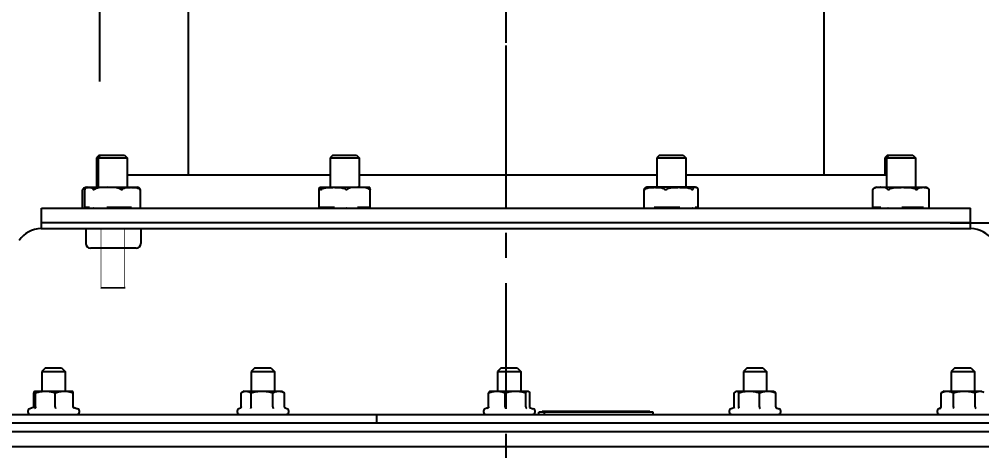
# Model space of a CAD drawing. Header units: millimetres. Extents: x 233 to 4124, y -943 to 2529.
# Drawn here: x 537.5 to 869, y 1252 to 1400.6 of the extents above; entities that cross this region are included whole.
import ezdxf

# ---------------------------------------------------------------- set-up
doc = ezdxf.new("R2010")
doc.units = ezdxf.units.MM
doc.header["$LTSCALE"] = 115.5
doc.header["$PDMODE"] = 3
doc.header["$PDSIZE"] = 8
doc.linetypes.add('CENTER', pattern=[0.6, 0.375, -0.075, 0.075, -0.075])
doc.linetypes.add('DASHED', pattern=[0.2, 0.1, -0.1])
doc.layers.get('0').update_dxf_attribs({"linetype": 'CONTINUOUS'})
doc.layers.get('Defpoints').update_dxf_attribs({"linetype": 'CONTINUOUS'})
doc.styles.get("Standard").update_dxf_attribs({"font": 'calibri.ttf'})
doc.dimstyles.get("Standard").update_dxf_attribs({"dimtxt": 17.5, "dimasz": 17.5, "dimexe": 1.5, "dimexo": 1, "dimtad": 1, "dimdsep": 46, "dimtxsty": 'Standard', "dimblk": '_FILLED', "dimblk1": '_FILLED', "dimblk2": '_FILLED', "dimcen": 0.09, "dimazin": 2, "dimtol": 1, "dimtp": 0.01, "dimtm": 0.01, "dimtfac": 1, "dimtofl": 0, "dimtmove": 0, "dimatfit": 3, "dimldrblk": '_FILLED', "dimfxl": 1, "dimtolj": 1, "dimarcsym": 0})

# ---------------------------------------------------------------- blocks, each defined once
blk = doc.blocks.new('_FILLED')
at = {"color": 0, "linetype": 'ByBlock'}
blk.add_solid([(0, 0), (-1, 0.214), (-1, -0.214)], dxfattribs=at)
blk = doc.blocks.new('*D203')
at = {"color": 0, "lineweight": -2}
for p, q in [((855.49, 1430.52), (946.3, 1430.52)), ((944.8, 1413.02), (944.8, 1390.11)), ((944.8, 1348.02), (944.8, 1370.93)), ((858.17, 1330.52), (946.3, 1330.52))]:
    blk.add_line(p, q, dxfattribs=at)
at = {"layer": 'Defpoints', "color": 0}
for p in [(854.49, 1430.52), (857.17, 1330.52), (944.8, 1330.52)]:
    blk.add_point(p, dxfattribs=at)
at = {"color": 0, "linetype": 'ByBlock', "lineweight": -2, "xscale": 17.5, "yscale": 17.5, "zscale": 17.5}
for p, rotation in [((944.8, 1430.52), 90), ((944.8, 1330.52), 270)]:
    blk.add_blockref('_FILLED', p, dxfattribs=dict(at, rotation=rotation))
at = {"color": 0, "insert": (944.8, 1380.52), "char_height": 17.5, "attachment_point": 5}
blk.add_mtext('\\A1;\\A1;100', dxfattribs=at)
blk = doc.blocks.new('*D204')
at = {"color": 0, "lineweight": -2}
for p, q in [((858.17, 1330.52), (946.44, 1330.52)), ((944.94, 1313.02), (944.94, 1303.96)), ((944.94, 1276.02), (944.94, 1285.08)), ((935.24, 1258.52), (946.44, 1258.52))]:
    blk.add_line(p, q, dxfattribs=at)
at = {"layer": 'Defpoints', "color": 0}
for p in [(857.17, 1330.52), (944.94, 1330.52), (934.24, 1258.52)]:
    blk.add_point(p, dxfattribs=at)
at = {"color": 0, "linetype": 'ByBlock', "lineweight": -2, "xscale": 17.5, "yscale": 17.5, "zscale": 17.5}
for p, rotation in [((944.94, 1330.52), 90), ((944.94, 1258.52), 270)]:
    blk.add_blockref('_FILLED', p, dxfattribs=dict(at, rotation=rotation))
at = {"color": 0, "insert": (944.94, 1294.52), "char_height": 17.5, "attachment_point": 5}
blk.add_mtext('\\A1;\\A1;71', dxfattribs=at)

msp = doc.modelspace()

# ---------------------------------------------------------------- linework, layer by layer
at = {"linetype": 'DASHED'}
msp.add_line((705.12552, 1450.16492), (705.12552, 1391.51998), dxfattribs=at)
msp.add_line((565.12552, 1425.51963), (565.12552, 1379.15212))
at = {"linetype": 'Continuous'}
for p, q in [((595.62552, 1425.51963), (595.62552, 1347.05599)), ((814.62552, 1421.51963), (814.62552, 1347.05599)), ((705.12552, 1391.51998), (705.12552, 1379.06249)), ((564.95217, 1353.81963), (564.03217, 1352.89963)), ((564.03217, 1352.89963), (574.60177, 1352.89963)), ((564.03217, 1352.89963), (564.03217, 1342.71963)), ((565.52177, 1353.81963), (564.60177, 1352.89963)), ((564.60177, 1352.89963), (564.60177, 1342.71963)), ((564.95217, 1353.81963), (573.68177, 1353.81963)), ((573.68177, 1353.81963), (574.60177, 1352.89963)), ((574.60177, 1352.89963), (574.60177, 1342.71963)), ((645.47935, 1353.81963), (644.55935, 1352.89963)), ((644.55935, 1352.89963), (654.55935, 1352.89963)), ((644.55935, 1352.89963), (644.55935, 1342.71963)), ((645.47935, 1353.81963), (653.63935, 1353.81963)), ((653.63935, 1353.81963), (654.55935, 1352.89963)), ((654.55935, 1352.89963), (654.55935, 1342.71963)), ((757.98684, 1353.81963), (757.06684, 1352.89963)), ((757.06684, 1352.89963), (767.06684, 1352.89963)), ((757.06684, 1352.89963), (757.06684, 1342.71963)), ((757.98684, 1353.81963), (766.14684, 1353.81963)), ((766.14684, 1353.81963), (767.06684, 1352.89963)), ((767.06684, 1352.89963), (767.06684, 1342.71963)), ((836.56927, 1353.81963), (835.64927, 1352.89963)), ((835.64927, 1352.89963), (846.21887, 1352.89963)), ((835.64927, 1352.89963), (835.64927, 1347.05599)), ((837.13887, 1353.81963), (836.21887, 1352.89963)), ((836.21887, 1352.89963), (836.21887, 1342.71963)), ((836.56927, 1353.81963), (845.29887, 1353.81963)), ((845.29887, 1353.81963), (846.21887, 1352.89963)), ((846.21887, 1352.89963), (846.21887, 1342.71963)), ((574.60177, 1347.05599), (644.55935, 1347.05599)), ((654.55935, 1347.05599), (757.06684, 1347.05599)), ((767.06684, 1347.05599), (836.21887, 1347.05599)), ((559.28076, 1335.59995), (559.28076, 1341.83931)), ((560.02504, 1335.71963), (560.02504, 1341.85127)), ((560.61721, 1342.71963), (578.01673, 1342.71963)), ((561.16027, 1342.70998), (561.20861, 1342.7115)), ((561.16027, 1342.70998), (561.18709, 1342.71125)), ((561.18709, 1342.71125), (561.20861, 1342.71214)), ((561.34332, 1342.71573), (561.35732, 1342.71595)), ((561.34332, 1342.71573), (561.35732, 1342.71584)), ((579.17851, 1335.60113), (579.17851, 1341.83812)), ((640.79003, 1341.91959), (640.78949, 1341.90308)), ((640.78949, 1335.53599), (640.78949, 1341.90326)), ((641.1444, 1342.71963), (641.04394, 1342.71621)), ((641.1444, 1342.71963), (657.97431, 1342.71963)), ((657.97431, 1342.71963), (658.07476, 1342.71621)), ((658.32868, 1341.91959), (658.32922, 1341.90308)), ((658.32922, 1335.71963), (658.32922, 1341.90326)), ((752.78486, 1335.5684), (752.78486, 1341.87086)), ((753.65189, 1342.71963), (753.39109, 1342.69647)), ((770.48175, 1342.71963), (753.65193, 1342.71963)), ((770.48171, 1342.71657), (770.45282, 1342.71696)), ((770.48171, 1342.71622), (770.45282, 1342.71696)), ((770.48179, 1342.71963), (770.74259, 1342.69647)), ((771.34882, 1335.71963), (771.34882, 1341.87086)), ((831.46747, 1335.71963), (831.46747, 1341.83931)), ((832.80392, 1342.71963), (849.63383, 1342.71963)), ((849.57445, 1342.69837), (849.58456, 1342.6976)), ((849.57445, 1342.69837), (849.58455, 1342.69732)), ((850.97028, 1335.59995), (850.97028, 1341.83931)), ((545.12552, 1335.51963), (865.12552, 1335.51963)), ((545.12552, 1328.51963), (545.12552, 1335.51963)), ((561.6264, 1335.71963), (560.02504, 1335.71963)), ((561.6264, 1335.71963), (561.6264, 1335.51963)), ((576.14686, 1335.71963), (567.6276, 1335.71963)), ((567.6276, 1335.51963), (567.6276, 1335.71963)), ((575.85177, 1335.71963), (575.85177, 1335.51963)), ((576.14686, 1335.71963), (576.14686, 1335.51963)), ((646.00802, 1335.71963), (641.05804, 1335.71963)), ((641.05804, 1335.51963), (641.05804, 1335.71963)), ((643.30935, 1335.71963), (643.30935, 1335.51963)), ((646.00802, 1335.71963), (646.00802, 1335.51963)), ((658.32922, 1335.71963), (654.01274, 1335.71963)), ((654.01274, 1335.51963), (654.01274, 1335.71963)), ((655.80935, 1335.71963), (655.80935, 1335.51963)), ((658.02728, 1335.71963), (658.02728, 1335.51963)), ((765.01987, 1335.71963), (756.22104, 1335.71963)), ((756.22104, 1335.51963), (756.22104, 1335.71963)), ((765.01987, 1335.71963), (765.01987, 1335.51963)), ((771.34882, 1335.71963), (770.33906, 1335.71963)), ((770.33906, 1335.51963), (770.33906, 1335.71963)), ((834.27955, 1335.71963), (831.46747, 1335.71963)), ((833.73947, 1335.51963), (833.73947, 1335.71963)), ((834.27955, 1335.71963), (834.27955, 1335.51963)), ((848.94643, 1335.71963), (841.45298, 1335.71963)), ((841.45298, 1335.51963), (841.45298, 1335.71963)), ((847.46887, 1335.71963), (847.46887, 1335.51963)), ((848.46417, 1335.51963), (848.46417, 1335.71963)), ((848.94643, 1335.71963), (848.94643, 1335.51963)), ((865.12552, 1328.51963), (865.12552, 1335.51963)), ((865.12552, 1330.51963), (545.12552, 1330.51963)), ((544.98231, 1328.51963), (865.26873, 1328.51963)), ((560.3825, 1328.51963), (560.39698, 1323.43029)), ((579.37568, 1328.51993), (579.37568, 1323.40757)), ((577.77512, 1321.80701), (561.99239, 1321.80701)), ((574.00102, 1308.0888), (565.60683, 1308.01087)), ((546.54633, 1280.51963), (545.29633, 1279.26963)), ((546.54633, 1280.51963), (552.04633, 1280.51963)), ((552.04633, 1280.51963), (553.29633, 1279.26963)), ((618.64827, 1280.51963), (617.39827, 1279.26963)), ((618.64827, 1280.51963), (624.14827, 1280.51963)), ((624.14827, 1280.51963), (625.39827, 1279.26963)), ((703.49692, 1280.51963), (702.24692, 1279.26963)), ((703.49692, 1280.51963), (708.99692, 1280.51963)), ((708.99692, 1280.51963), (710.24692, 1279.26963)), ((788.17486, 1280.51963), (786.92486, 1279.26963)), ((788.17486, 1280.51963), (793.67486, 1280.51963)), ((793.67486, 1280.51963), (794.92486, 1279.26963)), ((859.79062, 1280.51963), (858.54062, 1279.26963)), ((859.79062, 1280.51963), (865.29062, 1280.51963)), ((865.29062, 1280.51963), (866.54062, 1279.26963)), ((545.29633, 1279.26963), (553.29633, 1279.26963)), ((545.29633, 1279.26963), (545.29633, 1272.51963)), ((553.29633, 1279.26963), (553.29633, 1272.51963)), ((617.39827, 1279.26963), (625.39827, 1279.26963)), ((617.39827, 1279.26963), (617.39827, 1272.51963)), ((625.39827, 1279.26963), (625.39827, 1272.51963)), ((702.24692, 1279.26963), (710.24692, 1279.26963)), ((702.24692, 1279.26963), (702.24692, 1272.51963)), ((710.24692, 1279.26963), (710.24692, 1272.51963)), ((786.92486, 1279.26963), (794.92486, 1279.26963)), ((786.92486, 1279.26963), (786.92486, 1272.51963)), ((794.92486, 1279.26963), (794.92486, 1272.51963)), ((858.54062, 1279.26963), (866.54062, 1279.26963)), ((858.54062, 1279.26963), (858.54062, 1272.51963)), ((866.54062, 1279.26963), (866.54062, 1272.51963)), ((542.52659, 1267.12669), (542.52659, 1271.93907)), ((542.77696, 1272.50829), (542.81563, 1272.51963)), ((542.81563, 1272.51963), (555.79633, 1272.51963)), ((543.10467, 1267.12669), (543.10467, 1271.93907)), ((549.87441, 1267.12669), (549.87441, 1271.93907)), ((555.79633, 1272.51963), (555.81569, 1272.50845)), ((556.06606, 1267.12669), (556.06606, 1271.93907)), ((613.90358, 1271.93907), (614.10848, 1272.06384)), ((613.90358, 1267.12669), (613.90358, 1271.93907)), ((614.89827, 1272.51963), (614.1085, 1272.06366)), ((614.89827, 1272.51963), (627.89827, 1272.51963)), ((617.30137, 1267.12669), (617.30137, 1271.93907)), ((624.79606, 1267.12669), (624.79606, 1271.93907)), ((627.89827, 1272.51963), (628.68804, 1272.06366)), ((628.89296, 1271.93907), (628.68806, 1272.06384)), ((628.89296, 1267.12669), (628.89296, 1271.93907)), ((699.16827, 1267.12669), (699.16827, 1271.93907)), ((699.74693, 1272.51963), (699.63445, 1272.45469)), ((699.74693, 1272.51963), (712.74693, 1272.51963)), ((704.8685, 1267.12669), (704.8685, 1271.93907)), ((711.94715, 1267.12669), (711.94715, 1271.93907)), ((712.74693, 1272.51963), (712.8594, 1272.45469)), ((713.32558, 1267.12669), (713.32558, 1271.93907)), ((783.79001, 1267.12669), (783.79001, 1271.93907)), ((784.42486, 1272.51963), (784.28168, 1272.43696)), ((784.42486, 1272.51963), (797.42486, 1272.51963)), ((785.3399, 1267.12669), (785.3399, 1271.93907)), ((792.47476, 1267.12669), (792.47476, 1271.93907)), ((797.42486, 1272.51963), (797.56804, 1272.43696)), ((798.05971, 1267.12669), (798.05971, 1271.93907)), ((855.33412, 1272.11172), (855.05736, 1271.93907)), ((855.05736, 1267.12669), (855.05736, 1271.93907)), ((856.04062, 1272.51963), (855.33412, 1272.11173)), ((856.04062, 1272.51963), (869.04062, 1272.51963)), ((859.29963, 1267.12669), (859.29963, 1271.93907)), ((866.78288, 1267.12669), (866.78288, 1271.93907)), ((542.44637, 1266.99225), (541.04995, 1266.484)), ((542.44753, 1266.99237), (542.44643, 1266.99197)), ((556.07765, 1267.02991), (556.14512, 1266.99237)), ((556.14512, 1266.99237), (556.14622, 1266.99197)), ((556.14628, 1266.99225), (557.5427, 1266.484)), ((613.71918, 1266.69047), (613.1519, 1266.484)), ((699.10622, 1266.88643), (698.00055, 1266.484)), ((713.19715, 1266.95474), (713.19435, 1266.95577)), ((713.19747, 1266.95564), (714.4933, 1266.484)), ((783.94126, 1266.94361), (782.67849, 1266.484)), ((783.94441, 1266.94364), (783.94149, 1266.94258)), ((798.14131, 1266.85886), (799.17123, 1266.484)), ((854.7282, 1266.64194), (854.29425, 1266.484)), ((471.12552, 1264.51963), (939.12552, 1264.51963)), ((629.2542, 1266.62611), (629.64464, 1266.484)), ((629.29871, 1266.60574), (629.27816, 1266.61359)), ((660.63689, 1261.51963), (660.63689, 1264.51963)), ((755.88119, 1265.31963), (716.42505, 1265.31963)), ((716.42505, 1264.51963), (716.42505, 1265.31963)), ((754.73034, 1265.51963), (717.5759, 1265.51963)), ((717.5759, 1265.51963), (717.5759, 1265.31963)), ((718.39864, 1264.51963), (718.39864, 1265.31963)), ((719.22056, 1265.51963), (719.22056, 1265.31963)), ((754.73034, 1265.51963), (754.73034, 1265.31963)), ((755.88119, 1264.51963), (755.88119, 1265.31963)), ((854.65226, 1266.60575), (854.68265, 1266.61767)), ((939.12552, 1261.51963), (471.12552, 1261.51963)), ((939.12552, 1258.51963), (471.12552, 1258.51963)), ((471.11781, 1253.51963), (939.13323, 1253.51963))]:
    msp.add_line(p, q, dxfattribs=at)
at = {"linetype": 'CENTER'}
msp.add_line((705.12552, 1379.06249), (705.12552, 753.82713), dxfattribs=at)
at = {"linetype": 'Continuous', "const_width": 0.25}
for points in [[(565.60683, 1308.01087), (565.58773, 1328.50701)], [(573.77128, 1328.50701), (573.77128, 1308.11997)]]:
    msp.add_lwpolyline(points, dxfattribs=at)
at = {"linetype": 'Continuous'}
msp.add_lwpolyline([(542.44753, 1266.99237), (542.5414, 1267.0446), (542.55963, 1267.06178)], dxfattribs=at)
for centre, radius, start, end in [((560.61721, 1341.23963), 1.48, 90, 137.2773952), ((561.12805, 1339.12801), 3.56829, 97.9281121, 98.7574745), ((561.18682, 1341.23963), 1.48, 90, 111.6280042), ((561.43663, 1336.68102), 6.03542, 90.8858079, 92.1651991), ((578.01673, 1341.23963), 1.48, 68.3719958, 90), ((832.80392, 1341.23963), 1.48, 90, 137.2773948), ((849.26972, 1338.58991), 4.11974, 84.9683316, 85.6170719), ((849.63383, 1341.23963), 1.48, 56.9263773, 90), ((849.78331, 1341.34994), 1.29794, 59.8136009, 60.5211396), ((544.98231, 1319.51963), 9, 90, 146.7064367), ((865.26873, 1319.51963), 9, 33.2935633, 90), ((561.99239, 1323.40757), 1.60057, 180, 270), ((577.77512, 1323.40757), 1.60056, 270, 0), ((698.56017, 1267.19039), 0.62641, 291.0385084, 314.0137564), ((541.39633, 1265.53235), 1.01272, 110, 270), ((557.19633, 1265.53235), 1.01272, 270, 70), ((613.49827, 1265.53235), 1.01272, 110, 270), ((629.53483, 1267.2536), 0.68955, 245.9056439, 248.1492257), ((629.29827, 1265.53235), 1.01272, 270, 70), ((698.34693, 1265.53235), 1.01272, 110, 270), ((714.14693, 1265.53235), 1.01272, 270, 70), ((783.02486, 1265.53235), 1.01272, 110, 270), ((798.82486, 1265.53235), 1.01272, 270, 70), ((854.64062, 1265.53235), 1.01272, 110, 270), ((854.41683, 1267.25096), 0.68682, 292.7724884, 297.0800185)]:
    msp.add_arc(centre, radius, start, end, dxfattribs=at)
for points, knots in [([(559.28076, 1341.83932), (559.28079, 1341.84299), (559.28445, 1341.85296), (559.29388, 1341.87993), (559.30448, 1341.90292), (559.3124, 1341.91959)], [0, 0, 0, 0, 0.12737304, 0.359497268, 1, 1, 1, 1]), ([(559.33044, 1341.91959), (559.32414, 1341.90883), (559.31269, 1341.88864), (559.29916, 1341.86577), (559.2905, 1341.84954), (559.28546, 1341.84416), (559.28315, 1341.83725), (559.28076, 1341.83884), (559.28076, 1341.83932)], [0, 0, 0, 0, 0.388955116, 0.718114846, 0.845415763, 0.93675416, 0.985106767, 1, 1, 1, 1]), ([(559.52993, 1342.24373), (559.50974, 1342.22187), (559.42478, 1342.12288), (559.35559, 1342.01048), (559.3124, 1341.91959)], [0, 0, 0, 0, 0.228281267, 1, 1, 1, 1]), ([(559.96732, 1342.47982), (559.84683, 1342.42458), (559.59913, 1342.27464), (559.40808, 1342.0521), (559.33044, 1341.91959)], [0, 0, 0, 0, 0.463256417, 1, 1, 1, 1]), ([(560.58477, 1342.65469), (560.53268, 1342.64666), (560.32185, 1342.60923), (560.11417, 1342.54715), (559.96732, 1342.47982)], [0, 0, 0, 0, 0.246006709, 1, 1, 1, 1]), ([(560.04046, 1341.91959), (560.03825, 1341.91303), (560.03141, 1341.89076), (560.02499, 1341.86772), (560.02503, 1341.85125)], [0, 0, 0, 0, 0.29593356, 1, 1, 1, 1]), ([(560.04046, 1341.91959), (560.08193, 1342.04289), (560.17821, 1342.25051), (560.3317, 1342.42042), (560.40612, 1342.47985)], [0, 0, 0, 0, 0.577326363, 1, 1, 1, 1]), ([(560.40612, 1342.47985), (560.42495, 1342.49489), (560.49809, 1342.54862), (560.57941, 1342.59088), (560.64132, 1342.61544)], [0, 0, 0, 0, 0.265602791, 1, 1, 1, 1]), ([(560.64132, 1342.61544), (560.68345, 1342.63214), (560.85198, 1342.68595), (561.02939, 1342.70337), (561.16027, 1342.70998)], [0, 0, 0, 0, 0.256968062, 1, 1, 1, 1]), ([(561.35732, 1342.71595), (561.4672, 1342.71761), (561.68709, 1342.71774), (562.01827, 1342.70975), (562.35991, 1342.66169), (562.5758, 1342.55584), (562.67096, 1342.47984)], [0, 0, 0, 0, 0.24259652, 0.485358067, 0.731158577, 1, 1, 1, 1]), ([(562.67096, 1342.47984), (562.74538, 1342.42042), (562.89893, 1342.25054), (562.99519, 1342.0429), (563.03667, 1341.91959)], [0, 0, 0, 0, 0.422647623, 1, 1, 1, 1]), ([(563.26118, 1341.91959), (563.24018, 1341.89943), (563.20794, 1341.87094), (563.15984, 1341.84436), (563.12381, 1341.83543), (563.09038, 1341.84302), (563.05721, 1341.87025), (563.04338, 1341.89964), (563.03667, 1341.91959)], [0, 0, 0, 0, 0.301341007, 0.441143164, 0.566367144, 0.676402139, 0.782107983, 1, 1, 1, 1]), ([(564.39327, 1342.47982), (564.18795, 1342.42687), (563.78401, 1342.29325), (563.41427, 1342.06659), (563.26118, 1341.91959)], [0, 0, 0, 0, 0.499752856, 1, 1, 1, 1]), ([(571.40582, 1342.47982), (571.12164, 1342.55312), (570.53961, 1342.64622), (569.66058, 1342.70067), (568.78004, 1342.71592), (567.89954, 1342.71794), (567.01905, 1342.71593), (566.13851, 1342.70067), (565.25948, 1342.64622), (564.67745, 1342.55312), (564.39327, 1342.47982)], [0, 0, 0, 0, 0.124994754, 0.249993611, 0.374996269, 0.499999988, 0.625003707, 0.75000636, 0.87500523, 1, 1, 1, 1]), ([(572.53791, 1341.91959), (572.38481, 1342.06659), (572.01508, 1342.29325), (571.61113, 1342.42687), (571.40582, 1342.47982)], [0, 0, 0, 0, 0.50024721, 1, 1, 1, 1]), ([(572.82249, 1341.91959), (572.80774, 1341.89867), (572.77275, 1341.85817), (572.69017, 1341.82742), (572.60483, 1341.86065), (572.55953, 1341.89883), (572.53791, 1341.91959)], [0, 0, 0, 0, 0.228800651, 0.469628061, 0.732101084, 1, 1, 1, 1]), ([(572.82249, 1341.91959), (572.91899, 1342.05645), (573.15741, 1342.28193), (573.44648, 1342.42556), (573.58899, 1342.47985)], [0, 0, 0, 0, 0.523370925, 1, 1, 1, 1]), ([(573.58899, 1342.47985), (573.77791, 1342.55182), (574.17163, 1342.64589), (574.76979, 1342.70079), (575.36657, 1342.71589), (575.96271, 1342.71783), (576.55886, 1342.71589), (577.15563, 1342.7008), (577.7538, 1342.64592), (578.14752, 1342.55182), (578.33643, 1342.47984)], [0, 0, 0, 0, 0.126524012, 0.25124381, 0.375638321, 0.499999453, 0.624360561, 0.748755169, 0.873475086, 1, 1, 1, 1]), ([(578.33643, 1342.47984), (578.47895, 1342.42555), (578.76807, 1342.28197), (579.0065, 1342.05646), (579.10301, 1341.91959)], [0, 0, 0, 0, 0.476621598, 1, 1, 1, 1]), ([(578.79742, 1342.47985), (578.7786, 1342.49489), (578.70546, 1342.54862), (578.62414, 1342.59088), (578.56222, 1342.61544)], [0, 0, 0, 0, 0.265602791, 1, 1, 1, 1]), ([(579.16309, 1341.91959), (579.12161, 1342.04289), (579.02534, 1342.25051), (578.87184, 1342.42042), (578.79742, 1342.47985)], [0, 0, 0, 0, 0.577326363, 1, 1, 1, 1]), ([(579.17243, 1341.83812), (579.16771, 1341.83812), (579.15691, 1341.84831), (579.14195, 1341.8655), (579.12319, 1341.89111), (579.11, 1341.90967), (579.10301, 1341.91959)], [0, 0, 0, 0, 0.13117881, 0.363905388, 0.662951741, 1, 1, 1, 1]), ([(579.16309, 1341.91959), (579.1653, 1341.91303), (579.17214, 1341.89076), (579.17856, 1341.86772), (579.17852, 1341.85125)], [0, 0, 0, 0, 0.29593356, 1, 1, 1, 1]), ([(579.17852, 1341.85125), (579.17851, 1341.84942), (579.17855, 1341.8448), (579.17561, 1341.83812), (579.17243, 1341.83812)], [0, 0, 0, 0, 0.364852472, 1, 1, 1, 1]), ([(640.79003, 1341.91959), (640.79752, 1342.03668), (640.8134, 1342.2244), (640.84308, 1342.41078), (640.85952, 1342.47985)], [0, 0, 0, 0, 0.622972036, 1, 1, 1, 1]), ([(640.85952, 1342.47985), (640.8707, 1342.5268), (640.89103, 1342.599), (640.94061, 1342.6806), (640.9948, 1342.71107), (641.02832, 1342.71514), (641.04394, 1342.71622)], [0, 0, 0, 0, 0.445733042, 0.691809574, 0.855335785, 1, 1, 1, 1]), ([(641.04394, 1342.71622), (641.06589, 1342.71773), (641.11045, 1342.71808), (641.15601, 1342.70939), (641.17592, 1342.69837)], [0, 0, 0, 0, 0.491525449, 1, 1, 1, 1]), ([(641.17592, 1342.69837), (641.20019, 1342.68493), (641.23429, 1342.64363), (641.26701, 1342.56667), (641.28222, 1342.5123), (641.28994, 1342.47984)], [0, 0, 0, 0, 0.330663368, 0.602411807, 1, 1, 1, 1]), ([(641.28994, 1342.47984), (641.30638, 1342.41078), (641.33608, 1342.22441), (641.35196, 1342.03668), (641.35944, 1341.91959)], [0, 0, 0, 0, 0.376977605, 1, 1, 1, 1]), ([(641.40858, 1341.83812), (641.40094, 1341.83812), (641.38486, 1341.84359), (641.37033, 1341.8647), (641.36242, 1341.89065), (641.36008, 1341.90964), (641.35944, 1341.91959)], [0, 0, 0, 0, 0.220533591, 0.450279751, 0.712210358, 1, 1, 1, 1]), ([(641.5248, 1341.91959), (641.50613, 1341.89996), (641.47314, 1341.86728), (641.42941, 1341.83812), (641.40858, 1341.83812)], [0, 0, 0, 0, 0.56524648, 1, 1, 1, 1]), ([(641.5248, 1341.91959), (641.66232, 1342.06421), (641.99721, 1342.29111), (642.37017, 1342.42666), (642.55849, 1342.47985)], [0, 0, 0, 0, 0.504910193, 1, 1, 1, 1]), ([(642.55849, 1342.47985), (642.81711, 1342.55291), (643.34847, 1342.64613), (644.15169, 1342.70084), (644.95578, 1342.71588), (645.75967, 1342.71783), (646.56357, 1342.71588), (647.36766, 1342.70084), (648.17089, 1342.64615), (648.70224, 1342.5529), (648.96086, 1342.47984)], [0, 0, 0, 0, 0.125254661, 0.250205144, 0.375104669, 0.499999668, 0.624894643, 0.749794281, 0.874744949, 1, 1, 1, 1]), ([(648.96086, 1342.47984), (649.05483, 1342.4533), (649.42836, 1342.33246), (649.79041, 1342.13438), (649.99466, 1341.91959)], [0, 0, 0, 0, 0.247806532, 1, 1, 1, 1]), ([(650.29412, 1341.91959), (650.27547, 1341.89856), (650.23355, 1341.85868), (650.11786, 1341.81769), (650.03429, 1341.87792), (649.99466, 1341.91959)], [0, 0, 0, 0, 0.244693884, 0.499410347, 1, 1, 1, 1]), ([(651.25825, 1342.47982), (651.17046, 1342.45324), (650.81842, 1342.3313), (650.48132, 1342.13065), (650.29412, 1341.91959)], [0, 0, 0, 0, 0.245360891, 1, 1, 1, 1]), ([(657.23044, 1342.47982), (656.98987, 1342.55268), (656.49426, 1342.64614), (655.7444, 1342.70065), (654.99423, 1342.71593), (654.24435, 1342.71794), (653.49446, 1342.71593), (652.74429, 1342.70066), (651.99443, 1342.64614), (651.49882, 1342.55268), (651.25825, 1342.47982)], [0, 0, 0, 0, 0.125490452, 0.250398441, 0.375204332, 0.499999983, 0.624795634, 0.749601523, 0.874509531, 1, 1, 1, 1]), ([(658.19457, 1341.91959), (658.13014, 1341.99223), (657.85027, 1342.24536), (657.49618, 1342.39934), (657.23044, 1342.47982)], [0, 0, 0, 0, 0.259097668, 1, 1, 1, 1]), ([(658.25918, 1342.47985), (658.24801, 1342.5268), (658.22768, 1342.599), (658.1781, 1342.6806), (658.12391, 1342.71107), (658.09039, 1342.71514), (658.07476, 1342.71622)], [0, 0, 0, 0, 0.445733042, 0.691809574, 0.855335785, 1, 1, 1, 1]), ([(658.32922, 1341.90326), (658.32922, 1341.89454), (658.32821, 1341.87824), (658.32326, 1341.85646), (658.31106, 1341.83922), (658.28903, 1341.83685), (658.26723, 1341.84908), (658.23402, 1341.87566), (658.21067, 1341.90144), (658.19457, 1341.91959)], [0, 0, 0, 0, 0.122862942, 0.228936354, 0.314761218, 0.398780408, 0.513039065, 0.65803034, 1, 1, 1, 1]), ([(658.32868, 1341.91959), (658.32119, 1342.03668), (658.3053, 1342.2244), (658.27562, 1342.41078), (658.25918, 1342.47985)], [0, 0, 0, 0, 0.622972036, 1, 1, 1, 1]), ([(752.88587, 1341.91959), (752.87372, 1341.90432), (752.85614, 1341.88271), (752.83225, 1341.85709), (752.81701, 1341.84451), (752.80307, 1341.83631), (752.78975, 1341.84124), (752.78553, 1341.85522), (752.78484, 1341.86505), (752.78485, 1341.87084)], [0, 0, 0, 0, 0.367444719, 0.526136104, 0.655047207, 0.746030799, 0.810292927, 0.890935343, 1, 1, 1, 1]), ([(752.78485, 1341.87084), (752.78485, 1341.87456), (752.78558, 1341.89095), (752.78829, 1341.90719), (752.79093, 1341.91959)], [0, 0, 0, 0, 0.226544221, 1, 1, 1, 1]), ([(752.79093, 1341.91959), (752.8164, 1342.03922), (752.87245, 1342.2361), (752.97202, 1342.41634), (753.02234, 1342.47982)], [0, 0, 0, 0, 0.601577128, 1, 1, 1, 1]), ([(752.88587, 1341.91959), (752.99718, 1342.05952), (753.27135, 1342.28608), (753.59135, 1342.42606), (753.75064, 1342.47985)], [0, 0, 0, 0, 0.515376831, 1, 1, 1, 1]), ([(753.02234, 1342.47982), (753.07207, 1342.54258), (753.18516, 1342.64232), (753.32699, 1342.68488), (753.39109, 1342.69637)], [0, 0, 0, 0, 0.551500831, 1, 1, 1, 1]), ([(753.75064, 1342.47985), (753.96527, 1342.55233), (754.40967, 1342.64601), (755.08315, 1342.70081), (755.75616, 1342.71589), (756.42872, 1342.71783), (757.10127, 1342.71589), (757.77428, 1342.70081), (758.44776, 1342.64603), (758.89216, 1342.55232), (759.10679, 1342.47984)], [0, 0, 0, 0, 0.125923276, 0.250751945, 0.375385584, 0.499999554, 0.6246135, 0.749247244, 0.874076064, 1, 1, 1, 1]), ([(759.10679, 1342.47984), (759.26609, 1342.42605), (759.58615, 1342.28612), (759.86033, 1342.05953), (759.97166, 1341.91959)], [0, 0, 0, 0, 0.484617666, 1, 1, 1, 1]), ([(760.11057, 1341.83812), (760.08237, 1341.83812), (760.02707, 1341.85844), (759.98837, 1341.89858), (759.97166, 1341.91959)], [0, 0, 0, 0, 0.512297313, 1, 1, 1, 1]), ([(760.26558, 1341.91959), (760.2551, 1341.9092), (760.21212, 1341.86975), (760.15479, 1341.83812), (760.11057, 1341.83812)], [0, 0, 0, 0, 0.250215294, 1, 1, 1, 1]), ([(760.26558, 1341.91959), (760.41297, 1342.06575), (760.77007, 1342.29247), (761.16267, 1342.42682), (761.36177, 1342.47985)], [0, 0, 0, 0, 0.501854297, 1, 1, 1, 1]), ([(761.36177, 1342.47985), (761.63661, 1342.55307), (762.20012, 1342.64616), (763.05142, 1342.70084), (763.90402, 1342.71588), (764.75651, 1342.71783), (765.60901, 1342.71588), (766.4616, 1342.70085), (767.31291, 1342.64618), (767.87641, 1342.55306), (768.15125, 1342.47984)], [0, 0, 0, 0, 0.125080561, 0.250062873, 0.375031586, 0.499999698, 0.624967785, 0.749936613, 0.874919121, 1, 1, 1, 1]), ([(768.15125, 1342.47984), (768.35037, 1342.4268), (768.74303, 1342.29252), (769.10016, 1342.06577), (769.24756, 1341.91959)], [0, 0, 0, 0, 0.498143136, 1, 1, 1, 1]), ([(769.44655, 1341.91959), (769.4424, 1341.9001), (769.43314, 1341.87134), (769.40537, 1341.8431), (769.37533, 1341.83537), (769.34267, 1341.84474), (769.29797, 1341.87151), (769.26765, 1341.89967), (769.24756, 1341.91959)], [0, 0, 0, 0, 0.220540465, 0.321724677, 0.425109605, 0.546055272, 0.687017677, 1, 1, 1, 1]), ([(769.67796, 1342.47982), (769.62764, 1342.41634), (769.52807, 1342.2361), (769.47202, 1342.03922), (769.44655, 1341.91959)], [0, 0, 0, 0, 0.398422004, 1, 1, 1, 1]), ([(770.45282, 1342.71696), (770.38798, 1342.71765), (770.25806, 1342.71716), (770.06061, 1342.70581), (769.8486, 1342.64807), (769.72962, 1342.54502), (769.67796, 1342.47982)], [0, 0, 0, 0, 0.230935717, 0.462624333, 0.703729708, 1, 1, 1, 1]), ([(771.11134, 1342.47982), (771.06161, 1342.54258), (770.94852, 1342.64232), (770.80669, 1342.68488), (770.74259, 1342.69637)], [0, 0, 0, 0, 0.551500831, 1, 1, 1, 1]), ([(771.34275, 1341.91959), (771.31728, 1342.03922), (771.26123, 1342.2361), (771.16166, 1342.41634), (771.11134, 1342.47982)], [0, 0, 0, 0, 0.601577128, 1, 1, 1, 1]), ([(771.34883, 1341.87084), (771.34883, 1341.87456), (771.3481, 1341.89095), (771.34539, 1341.90719), (771.34275, 1341.91959)], [0, 0, 0, 0, 0.226544221, 1, 1, 1, 1]), ([(831.46747, 1341.83932), (831.46749, 1341.84299), (831.47116, 1341.85296), (831.48059, 1341.87993), (831.49119, 1341.90292), (831.49911, 1341.91959)], [0, 0, 0, 0, 0.127373041, 0.359497269, 1, 1, 1, 1]), ([(831.51715, 1341.91959), (831.51084, 1341.90883), (831.4994, 1341.88864), (831.48587, 1341.86577), (831.47721, 1341.84954), (831.47217, 1341.84416), (831.46986, 1341.83725), (831.46747, 1341.83884), (831.46747, 1341.83932)], [0, 0, 0, 0, 0.388955117, 0.718114846, 0.845415763, 0.93675416, 0.985106767, 1, 1, 1, 1]), ([(831.71664, 1342.24373), (831.69645, 1342.22187), (831.61148, 1342.12288), (831.5423, 1342.01048), (831.49911, 1341.91959)], [0, 0, 0, 0, 0.228281267, 1, 1, 1, 1]), ([(832.15403, 1342.47982), (832.03354, 1342.42458), (831.78584, 1342.27464), (831.59479, 1342.0521), (831.51715, 1341.91959)], [0, 0, 0, 0, 0.463256417, 1, 1, 1, 1]), ([(836.0991, 1342.47982), (835.79456, 1342.61945), (835.28503, 1342.6956), (834.6224, 1342.71589), (834.12657, 1342.71796), (833.63073, 1342.71589), (832.9681, 1342.6956), (832.45858, 1342.61945), (832.15403, 1342.47982)], [0, 0, 0, 0, 0.251766062, 0.3759145, 0.499999943, 0.624085383, 0.74823383, 1, 1, 1, 1]), ([(836.73598, 1341.91959), (836.65834, 1342.0521), (836.46729, 1342.27464), (836.21959, 1342.42458), (836.0991, 1342.47982)], [0, 0, 0, 0, 0.536743415, 1, 1, 1, 1]), ([(837.00434, 1341.91959), (836.98249, 1341.899), (836.93797, 1341.86144), (836.86785, 1341.83279), (836.81353, 1341.84303), (836.77078, 1341.86908), (836.7481, 1341.8989), (836.73598, 1341.91959)], [0, 0, 0, 0, 0.278523923, 0.542292566, 0.662764415, 0.777497038, 1, 1, 1, 1]), ([(837.00434, 1341.91959), (837.16084, 1342.06708), (837.53817, 1342.29355), (837.94882, 1342.42694), (838.15782, 1342.47985)], [0, 0, 0, 0, 0.499362103, 1, 1, 1, 1]), ([(838.15782, 1342.47985), (838.44751, 1342.55319), (839.04048, 1342.64618), (839.93587, 1342.70085), (840.83294, 1342.71588), (841.72998, 1342.71784), (842.62703, 1342.71588), (843.52409, 1342.70085), (844.41949, 1342.6462), (845.01245, 1342.55318), (845.30214, 1342.47984)], [0, 0, 0, 0, 0.124944799, 0.249951963, 0.374974616, 0.499999721, 0.625024802, 0.750047571, 0.875054938, 1, 1, 1, 1]), ([(845.30214, 1342.47984), (845.51116, 1342.42693), (845.92187, 1342.29359), (846.29923, 1342.06709), (846.45575, 1341.91959)], [0, 0, 0, 0, 0.500635817, 1, 1, 1, 1]), ([(846.60306, 1341.83812), (846.57586, 1341.83812), (846.52036, 1341.86236), (846.4774, 1341.89918), (846.45575, 1341.91959)], [0, 0, 0, 0, 0.47755767, 1, 1, 1, 1]), ([(846.70606, 1341.91959), (846.69636, 1341.89917), (846.67215, 1341.85911), (846.62606, 1341.83812), (846.60306, 1341.83812)], [0, 0, 0, 0, 0.495686062, 1, 1, 1, 1]), ([(846.70606, 1341.91959), (846.76704, 1342.04791), (846.91478, 1342.26537), (847.12248, 1342.42325), (847.22262, 1342.47985)], [0, 0, 0, 0, 0.552589137, 1, 1, 1, 1]), ([(847.22262, 1342.47985), (847.40046, 1342.58039), (847.79744, 1342.691), (848.39438, 1342.7173), (848.98475, 1342.71816), (849.37833, 1342.71297), (849.57445, 1342.69837)], [0, 0, 0, 0, 0.257107937, 0.505058875, 0.752486472, 1, 1, 1, 1]), ([(849.63105, 1342.69377), (849.69767, 1342.6879), (849.96938, 1342.65723), (850.24165, 1342.58181), (850.42203, 1342.47984)], [0, 0, 0, 0, 0.243998271, 1, 1, 1, 1]), ([(850.43593, 1342.47187), (850.46077, 1342.45742), (850.56413, 1342.39261), (850.65785, 1342.31223), (850.72111, 1342.24373)], [0, 0, 0, 0, 0.235590816, 1, 1, 1, 1]), ([(850.72111, 1342.24373), (850.7413, 1342.22187), (850.82626, 1342.12288), (850.89545, 1342.01048), (850.93864, 1341.91959)], [0, 0, 0, 0, 0.228281267, 1, 1, 1, 1]), ([(850.97028, 1341.83932), (850.97025, 1341.84299), (850.96659, 1341.85296), (850.95716, 1341.87993), (850.94656, 1341.90292), (850.93864, 1341.91959)], [0, 0, 0, 0, 0.127373041, 0.359497269, 1, 1, 1, 1]), ([(559.2808, 1335.59966), (559.28079, 1335.60019), (559.28292, 1335.6023), (559.28554, 1335.59453), (559.29027, 1335.58919), (559.29903, 1335.57279), (559.31263, 1335.55031), (559.32417, 1335.53037), (559.33044, 1335.51967)], [0, 0, 0, 0, 0.016558867, 0.066454234, 0.161383833, 0.289176693, 0.613840125, 1, 1, 1, 1]), ([(563.03667, 1335.51967), (563.04333, 1335.53948), (563.0576, 1335.56851), (563.09051, 1335.59558), (563.12382, 1335.60408), (563.15976, 1335.59417), (563.20746, 1335.56752), (563.24024, 1335.53976), (563.26118, 1335.51967)], [0, 0, 0, 0, 0.216897528, 0.322913628, 0.433624426, 0.558564849, 0.698879107, 1, 1, 1, 1]), ([(579.17243, 1335.60113), (579.17576, 1335.60113), (579.17847, 1335.59394), (579.17851, 1335.58919), (579.17852, 1335.58732)], [0, 0, 0, 0, 0.639821463, 1, 1, 1, 1]), ([(649.99466, 1335.51967), (650.03431, 1335.56136), (650.1453, 1335.64065), (650.25691, 1335.56162), (650.29412, 1335.51967)], [0, 0, 0, 0, 0.506452814, 1, 1, 1, 1]), ([(752.78485, 1335.56789), (752.78484, 1335.57366), (752.78557, 1335.58359), (752.78981, 1335.59745), (752.80305, 1335.60317), (752.817, 1335.5941), (752.83193, 1335.58141), (752.85607, 1335.5561), (752.87379, 1335.53485), (752.88587, 1335.51967)], [0, 0, 0, 0, 0.108617128, 0.190548042, 0.255581522, 0.346843239, 0.477199463, 0.634540254, 1, 1, 1, 1]), ([(769.24756, 1335.51967), (769.2676, 1335.53954), (769.2984, 1335.56714), (769.34285, 1335.59381), (769.3754, 1335.60416), (769.40534, 1335.59545), (769.43272, 1335.56738), (769.44245, 1335.53895), (769.44655, 1335.51967)], [0, 0, 0, 0, 0.313177595, 0.454252645, 0.575797929, 0.679192019, 0.781204449, 1, 1, 1, 1]), ([(836.73598, 1335.51967), (836.74805, 1335.54027), (836.77829, 1335.57995), (836.85598, 1335.61253), (836.93748, 1335.57621), (836.98255, 1335.5402), (837.00434, 1335.51967)], [0, 0, 0, 0, 0.222718081, 0.456052028, 0.720764508, 1, 1, 1, 1]), ([(542.52659, 1271.93907), (542.5455, 1272.00993), (542.58217, 1272.13845), (542.64225, 1272.30815), (542.70108, 1272.43067), (542.75049, 1272.49296), (542.77696, 1272.50835)], [0, 0, 0, 0, 0.349261713, 0.636881028, 0.85417784, 1, 1, 1, 1]), ([(542.81563, 1272.51963), (542.84349, 1272.51963), (542.88791, 1272.48652), (542.92901, 1272.42686), (542.98159, 1272.32732), (543.04162, 1272.1631), (543.08317, 1272.01966), (543.10467, 1271.93907)], [0, 0, 0, 0, 0.124920642, 0.216517706, 0.330856477, 0.625998839, 1, 1, 1, 1]), ([(543.10467, 1271.93907), (543.65293, 1272.11454), (544.76683, 1272.40718), (545.91692, 1272.51963), (546.48954, 1272.51963)], [0, 0, 0, 0, 0.501316851, 1, 1, 1, 1]), ([(546.48954, 1272.51963), (547.06216, 1272.51963), (548.21223, 1272.40705), (549.32616, 1272.11454), (549.87441, 1271.93907)], [0, 0, 0, 0, 0.498683924, 1, 1, 1, 1]), ([(549.87441, 1271.93907), (550.37427, 1272.11399), (551.39038, 1272.40668), (552.44608, 1272.51963), (552.97023, 1272.51963)], [0, 0, 0, 0, 0.502576719, 1, 1, 1, 1]), ([(552.97023, 1272.51963), (553.49439, 1272.51963), (554.55012, 1272.40687), (555.56619, 1272.11399), (556.06606, 1271.93907)], [0, 0, 0, 0, 0.497421355, 1, 1, 1, 1]), ([(556.06606, 1271.93907), (556.04715, 1272.00993), (556.01048, 1272.13845), (555.9504, 1272.30815), (555.89157, 1272.43067), (555.84216, 1272.49296), (555.81569, 1272.50835)], [0, 0, 0, 0, 0.349261713, 0.636881028, 0.85417784, 1, 1, 1, 1]), ([(614.10851, 1272.06361), (614.3431, 1272.19895), (614.82086, 1272.42708), (615.34805, 1272.51963), (615.60247, 1272.51963)], [0, 0, 0, 0, 0.515617059, 1, 1, 1, 1]), ([(615.60247, 1272.51963), (615.74668, 1272.51963), (616.03937, 1272.49146), (616.62498, 1272.32789), (617.03687, 1272.10774), (617.30137, 1271.93907)], [0, 0, 0, 0, 0.23806405, 0.482110054, 1, 1, 1, 1]), ([(617.30137, 1271.93907), (617.91019, 1272.11508), (619.14637, 1272.40789), (620.41526, 1272.51963), (621.04872, 1272.51963)], [0, 0, 0, 0, 0.500116815, 1, 1, 1, 1]), ([(621.04872, 1272.51963), (621.68217, 1272.51963), (622.95105, 1272.40776), (624.18724, 1272.11508), (624.79606, 1271.93907)], [0, 0, 0, 0, 0.499883374, 1, 1, 1, 1]), ([(624.79606, 1271.93907), (625.11966, 1272.11021), (625.6208, 1272.33039), (626.32036, 1272.49171), (626.67087, 1272.51963), (626.84451, 1272.51963)], [0, 0, 0, 0, 0.511255847, 0.757493486, 1, 1, 1, 1]), ([(626.84451, 1272.51963), (627.01815, 1272.51963), (627.36867, 1272.49179), (628.06826, 1272.33051), (628.56935, 1272.11021), (628.89296, 1271.93907)], [0, 0, 0, 0, 0.242503085, 0.488736212, 1, 1, 1, 1]), ([(699.16827, 1271.93907), (699.62692, 1272.1134), (700.55969, 1272.40586), (701.5354, 1272.51963), (702.01839, 1272.51963)], [0, 0, 0, 0, 0.503942124, 1, 1, 1, 1]), ([(699.63446, 1272.45445), (699.54502, 1272.40273), (699.37197, 1272.23937), (699.23795, 1272.04859), (699.16827, 1271.93907)], [0, 0, 0, 0, 0.443183742, 1, 1, 1, 1]), ([(702.01839, 1272.51963), (702.50137, 1272.51963), (703.47712, 1272.40605), (704.40985, 1272.11341), (704.8685, 1271.93907)], [0, 0, 0, 0, 0.496054974, 1, 1, 1, 1]), ([(704.8685, 1271.93907), (705.44258, 1272.11479), (706.60862, 1272.40751), (707.80929, 1272.51963), (708.40783, 1272.51963)], [0, 0, 0, 0, 0.500762225, 1, 1, 1, 1]), ([(708.40783, 1272.51963), (709.00636, 1272.51963), (710.20701, 1272.40738), (711.37308, 1272.11479), (711.94715, 1271.93907)], [0, 0, 0, 0, 0.49923828, 1, 1, 1, 1]), ([(711.94715, 1271.93907), (711.99969, 1272.02164), (712.10304, 1272.17151), (712.27178, 1272.35918), (712.44654, 1272.48607), (712.57659, 1272.51963), (712.63637, 1272.51963)], [0, 0, 0, 0, 0.314510619, 0.583907793, 0.80791111, 1, 1, 1, 1]), ([(712.63637, 1272.51963), (712.65504, 1272.51963), (712.73307, 1272.51384), (712.80804, 1272.48414), (712.85939, 1272.45445)], [0, 0, 0, 0, 0.23936566, 1, 1, 1, 1]), ([(712.85939, 1272.45445), (712.94883, 1272.40273), (713.12188, 1272.23937), (713.2559, 1272.04859), (713.32558, 1271.93907)], [0, 0, 0, 0, 0.443183742, 1, 1, 1, 1]), ([(783.79001, 1271.93907), (783.86455, 1272.04327), (784.00994, 1272.22751), (784.18969, 1272.38344), (784.28168, 1272.43661)], [0, 0, 0, 0, 0.546642994, 1, 1, 1, 1]), ([(784.28168, 1272.43661), (784.30455, 1272.44982), (784.39245, 1272.4952), (784.49235, 1272.51963), (784.56496, 1272.51963)], [0, 0, 0, 0, 0.266672199, 1, 1, 1, 1]), ([(784.56496, 1272.51963), (784.63181, 1272.51963), (784.7752, 1272.48741), (784.97257, 1272.36139), (785.16318, 1272.17323), (785.28051, 1272.0221), (785.3399, 1271.93907)], [0, 0, 0, 0, 0.200409479, 0.427590904, 0.693951618, 1, 1, 1, 1]), ([(785.3399, 1271.93907), (785.91868, 1272.11483), (787.09416, 1272.4078), (788.30407, 1272.51963), (788.90733, 1272.51963)], [0, 0, 0, 0, 0.500669365, 1, 1, 1, 1]), ([(788.90733, 1272.51963), (789.51059, 1272.51963), (790.72053, 1272.408), (791.89598, 1272.11483), (792.47476, 1271.93907)], [0, 0, 0, 0, 0.49933008, 1, 1, 1, 1]), ([(792.47476, 1271.93907), (792.92371, 1272.11324), (793.83695, 1272.4054), (794.7939, 1272.51963), (795.26723, 1272.51963)], [0, 0, 0, 0, 0.504308374, 1, 1, 1, 1]), ([(795.26723, 1272.51963), (795.74057, 1272.51963), (796.69749, 1272.40527), (797.61076, 1272.11324), (798.05971, 1271.93907)], [0, 0, 0, 0, 0.495693853, 1, 1, 1, 1]), ([(798.05971, 1271.93907), (797.98517, 1272.04327), (797.83978, 1272.22751), (797.66003, 1272.38344), (797.56803, 1272.43661)], [0, 0, 0, 0, 0.546642994, 1, 1, 1, 1]), ([(855.05736, 1271.93907), (855.39324, 1272.11062), (855.91282, 1272.33079), (856.63615, 1272.49176), (856.99873, 1272.51963), (857.17849, 1272.51963)], [0, 0, 0, 0, 0.510227968, 0.756807382, 1, 1, 1, 1]), ([(857.17849, 1272.51963), (857.35826, 1272.51963), (857.72084, 1272.49184), (858.4442, 1272.33091), (858.96374, 1272.11062), (859.29963, 1271.93907)], [0, 0, 0, 0, 0.243189505, 0.489764796, 1, 1, 1, 1]), ([(859.29963, 1271.93907), (859.9075, 1272.11507), (861.14171, 1272.40812), (862.40876, 1272.51963), (863.04125, 1272.51963)], [0, 0, 0, 0, 0.500133397, 1, 1, 1, 1]), ([(863.04125, 1272.51963), (863.67376, 1272.51963), (864.94083, 1272.40831), (866.17501, 1272.11507), (866.78288, 1271.93907)], [0, 0, 0, 0, 0.499866435, 1, 1, 1, 1]), ([(866.78288, 1271.93907), (867.0341, 1272.10702), (867.42595, 1272.32684), (867.98599, 1272.49117), (868.26577, 1272.51963), (868.40338, 1272.51963)], [0, 0, 0, 0, 0.519859075, 0.763268089, 1, 1, 1, 1]), ([(868.40338, 1272.51963), (868.63199, 1272.51963), (869.10592, 1272.43728), (869.53606, 1272.23326), (869.74711, 1272.11159)], [0, 0, 0, 0, 0.484110504, 1, 1, 1, 1]), ([(543.10467, 1267.12669), (543.10475, 1267.01417), (543.03538, 1266.79546), (542.86323, 1266.64711), (542.76949, 1266.60575)], [0, 0, 0, 0, 0.523395005, 1, 1, 1, 1]), ([(549.87442, 1267.12691), (549.87438, 1267.01943), (549.87715, 1266.87215), (549.89139, 1266.69854), (549.90009, 1266.63226), (549.9057, 1266.60574)], [0, 0, 0, 0, 0.616983322, 0.844424302, 1, 1, 1, 1]), ([(556.43256, 1266.60574), (556.36383, 1266.63347), (556.23352, 1266.71724), (556.14327, 1266.84387), (556.11209, 1266.91417)], [0, 0, 0, 0, 0.490746011, 1, 1, 1, 1]), ([(613.90358, 1267.12691), (613.90364, 1267.04871), (613.86064, 1266.89058), (613.75626, 1266.76805), (613.69572, 1266.71825)], [0, 0, 0, 0, 0.499383493, 1, 1, 1, 1]), ([(617.30137, 1267.12669), (617.30144, 1267.01701), (617.26447, 1266.82244), (617.14948, 1266.65235), (617.07959, 1266.60575)], [0, 0, 0, 0, 0.566280248, 1, 1, 1, 1]), ([(624.79607, 1267.12691), (624.79601, 1267.01793), (624.81938, 1266.86214), (624.90047, 1266.6908), (624.95222, 1266.62809), (624.98001, 1266.60574)], [0, 0, 0, 0, 0.577555831, 0.810989328, 1, 1, 1, 1]), ([(629.25332, 1266.62413), (629.15501, 1266.6681), (629.01924, 1266.77221), (628.91328, 1266.96341), (628.89291, 1267.0727), (628.89295, 1267.12691)], [0, 0, 0, 0, 0.498211105, 0.7491866, 1, 1, 1, 1]), ([(699.16828, 1267.12691), (699.16833, 1267.05429), (699.13392, 1266.90885), (699.04682, 1266.78964), (698.99542, 1266.7399)], [0, 0, 0, 0, 0.503814087, 1, 1, 1, 1]), ([(704.8685, 1267.12669), (704.86856, 1267.01902), (704.85932, 1266.87054), (704.82721, 1266.69728), (704.80668, 1266.63112), (704.79388, 1266.60575)], [0, 0, 0, 0, 0.610672428, 0.83882554, 1, 1, 1, 1]), ([(711.94716, 1267.12691), (711.94709, 1267.01516), (712.0067, 1266.80153), (712.16741, 1266.64808), (712.25575, 1266.60574)], [0, 0, 0, 0, 0.532869305, 1, 1, 1, 1]), ([(783.71065, 1266.857), (783.74773, 1266.91708), (783.78287, 1267.0085), (783.79002, 1267.10288), (783.79001, 1267.12669)], [0, 0, 0, 0, 0.747835729, 1, 1, 1, 1]), ([(785.33992, 1267.12691), (785.33998, 1267.01528), (785.28152, 1266.80342), (785.12447, 1266.64826), (785.03755, 1266.60574)], [0, 0, 0, 0, 0.535675488, 1, 1, 1, 1]), ([(792.47476, 1267.12669), (792.4748, 1267.01898), (792.48374, 1266.86994), (792.52089, 1266.69684), (792.54441, 1266.63086), (792.55866, 1266.60575)], [0, 0, 0, 0, 0.608385805, 0.836933628, 1, 1, 1, 1]), ([(798.05971, 1267.12691), (798.05969, 1267.1031), (798.0668, 1267.00872), (798.10173, 1266.91723), (798.13876, 1266.85712)], [0, 0, 0, 0, 0.252238994, 1, 1, 1, 1]), ([(854.72949, 1266.63943), (854.82015, 1266.6858), (854.98375, 1266.81988), (855.05741, 1267.02533), (855.05736, 1267.12669)], [0, 0, 0, 0, 0.501170448, 1, 1, 1, 1]), ([(859.29964, 1267.12691), (859.29967, 1267.01803), (859.27651, 1266.86324), (859.20009, 1266.69139), (859.15085, 1266.62823), (859.12417, 1266.60574)], [0, 0, 0, 0, 0.581105485, 0.813743924, 1, 1, 1, 1]), ([(866.78288, 1267.12669), (866.7829, 1267.01689), (866.8204, 1266.8202), (866.94083, 1266.65193), (867.01254, 1266.60575)], [0, 0, 0, 0, 0.562800799, 1, 1, 1, 1])]:
    msp.add_open_spline(points, degree=3, knots=knots, dxfattribs=at)
for points in [[(560.89247, 1342.68985), (560.80672, 1342.68295), (560.72108, 1342.67406), (560.63587, 1342.66219)], [(770.74259, 1342.69637), (770.65674, 1342.71177), (770.56892, 1342.71512), (770.48171, 1342.71657)], [(542.52659, 1267.12691), (542.52662, 1267.09426), (542.52335, 1267.06147), (542.51712, 1267.02942)], [(556.11209, 1266.91417), (556.08266, 1266.98049), (556.066, 1267.05436), (556.06604, 1267.12691)], [(613.69572, 1266.71825), (613.64953, 1266.68026), (613.59763, 1266.64845), (613.54304, 1266.62405)], [(713.38722, 1266.8865), (713.34839, 1266.95955), (713.32552, 1267.04418), (713.32558, 1267.12691)], [(798.13876, 1266.85712), (798.17082, 1266.80508), (798.21171, 1266.75772), (798.25802, 1266.71782)], [(798.25802, 1266.71782), (798.31328, 1266.6702), (798.37785, 1266.63182), (798.44597, 1266.60574)]]:
    msp.add_open_spline(points, degree=3, dxfattribs=at)

# ---------------------------------------------------------------- dimensions: what is measured, and where the dimension line sits
for base, p1, text, picture, middle in [((944.80445, 1330.51963), (854.49313, 1430.51963), '\\A1;100', '*D203', (944.80445, 1380.51963)), ((944.93559, 1330.51963), (934.23531, 1258.51963), '\\A1;71', '*D204', (944.93559, 1294.51963))]:
    dim = msp.add_linear_dim(base=base, p1=p1, p2=(857.1737, 1330.51963), angle=270, text=text, dimstyle='Standard', override={"dimtad": 0, "dimtih": 1, "dimtoh": 1, "dimdec": 4, "dimzin": 0, "dimtxsty": 'Standard', "dimcen": 18.9, "dimadec": 0, "dimazin": 0, "dimtdec": 4, "dimtzin": 0})
    dim.commit()
    dim.dimension.update_dxf_attribs({"geometry": picture, "text_midpoint": middle})

doc.saveas('drawing.dxf')
